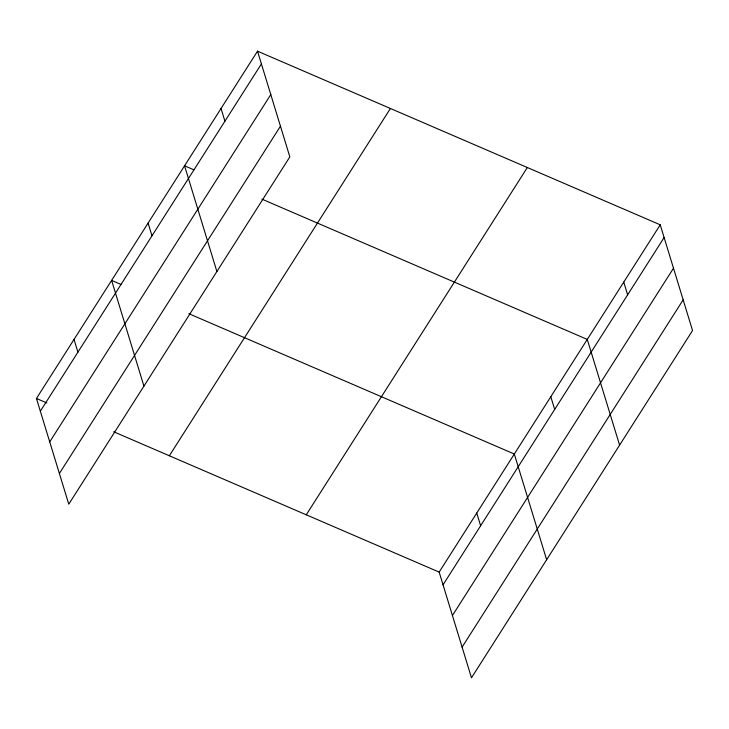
<?xml version="1.0" encoding="UTF-8"?>
<svg xmlns="http://www.w3.org/2000/svg" width="729" height="729" viewBox="0 0 729 729"><rect width="100%" height="100%" fill="white"/><g stroke="black" fill="none" stroke-linecap="round" stroke-linejoin="round"><path stroke-width="1.09" d="M257.519 51.185L289.841 156.899L68.772 504.186L36.45 398.471L257.519 51.185L660.228 224.814L692.55 330.529L471.481 677.815L439.159 572.101L660.228 224.814M40.341 411.192L261.41 63.897M49.718 441.883L270.796 94.588M59.386 473.495L280.455 126.208M169.347 455.771L390.416 108.484M306.262 514.802L527.34 167.515M443.041 584.813L664.119 237.526M452.427 615.504L673.496 268.217M462.095 647.124L683.164 299.838M193.841 169.784L184.565 165.793L216.887 271.507M261.829 199.099L587.273 339.413L619.595 445.127M120.886 284.392L111.619 280.401L143.932 386.106M188.875 313.707L514.319 454.021L546.641 559.735M36.45 398.471L46.756 402.918M113.715 431.787L439.159 572.101M623.751 282.114L627.642 294.826M550.796 396.722L554.687 409.434M476.739 513.061L480.63 525.773M221.042 108.484L224.933 121.205M148.087 223.092L151.978 235.804M74.03 339.432L77.921 352.153"/></g></svg>
